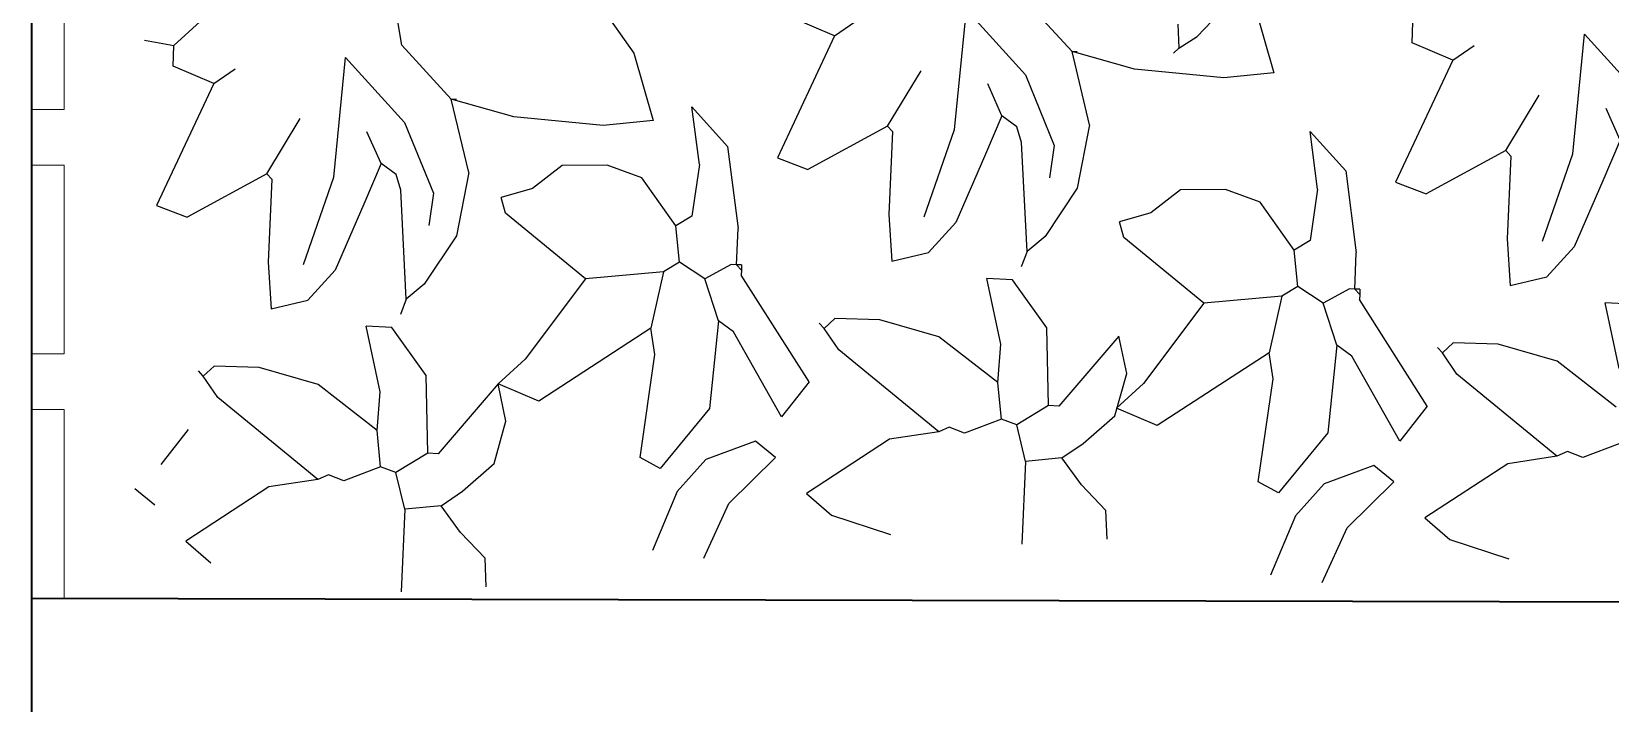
# Model space of a CAD drawing. Header units: inches. Extents: x 2013 to 15569, y -2551 to 2524.
# Drawn here: x 5034 to 5131.4, y 698.2 to 739.6 of the extents above; entities that cross this region are included whole.
import ezdxf

# ---------------------------------------------------------------- set-up
doc = ezdxf.new("R2010")
doc.units = ezdxf.units.IN
doc.header["$MEASUREMENT"] = 0
doc.layers.add('A-FURN', color=8, linetype='Continuous', lineweight=18)
doc.layers.add('A-WALL-FULL', color=7, linetype='Continuous', lineweight=35)
doc.layers.add('VERDE_siepe', color=96, linetype='Continuous')

msp = doc.modelspace()

# ---------------------------------------------------------------- linework, layer by layer
at = {"layer": 'A-FURN'}
for p, q in [((5034.046, 734.755), (5034.046, 746.391)), ((5036.046, 734.755), (5036.046, 746.391)), ((5034.046, 734.755), (5036.046, 734.755)), ((5034.046, 719.697), (5034.046, 731.332)), ((5034.046, 731.332), (5036.046, 731.332)), ((5036.046, 719.697), (5036.046, 731.332)), ((5034.046, 719.697), (5036.046, 719.697)), ((5034.046, 704.638), (5034.046, 716.274)), ((5034.046, 716.274), (5036.046, 716.274)), ((5036.046, 716.274), (5036.046, 704.634))]:
    msp.add_line(p, q, dxfattribs=at)
at = {"layer": 'A-WALL-FULL'}
for p, q in [((5034.046, 1062.818), (5034.046, -134.28)), ((5034.046, 704.638), (5259.046, 704.148))]:
    msp.add_line(p, q, dxfattribs=at)
at = {"layer": 'VERDE_siepe'}
for p, q in [((5056.866, 738.725), (5056.105, 743.228)), ((5046.145, 741.747), (5042.82, 738.699)), ((5098.172, 738.338), (5095.125, 741.663)), ((5069.133, 741.107), (5071.158, 738.233)), ((5090.93, 733.521), (5091.66, 740.892)), ((5091.66, 740.892), (5095.295, 736.902)), ((5105.888, 739.256), (5107.239, 740.663)), ((5109.416, 741.171), (5110.617, 737.014)), ((5083.53, 739.296), (5081.023, 740.363)), ((5083.53, 739.296), (5084.846, 740.196)), ((5104.692, 740.012), (5104.749, 738.53)), ((5119.128, 738.861), (5119.183, 740.135)), ((5041.001, 739.02), (5042.82, 738.699)), ((5042.764, 737.425), (5042.82, 738.699)), ((5059.913, 735.401), (5056.866, 738.725)), ((5083.53, 739.296), (5080.011, 731.788)), ((5104.749, 738.53), (5105.888, 739.256)), ((5121.635, 737.794), (5119.128, 738.861)), ((5121.635, 737.794), (5122.951, 738.694)), ((5129.035, 732.019), (5129.765, 739.39)), ((5129.765, 739.39), (5133.401, 735.4)), ((5052.671, 730.584), (5053.401, 737.955)), ((5053.401, 737.955), (5057.037, 733.965)), ((5071.158, 738.233), (5072.358, 734.076)), ((5098.172, 738.338), (5098.491, 738.324)), ((5099.253, 733.822), (5098.172, 738.338)), ((5102.028, 737.242), (5098.172, 738.338)), ((5104.749, 738.53), (5104.417, 738.226)), ((5121.635, 737.794), (5118.116, 730.286)), ((5045.272, 736.358), (5042.764, 737.425)), ((5045.272, 736.358), (5046.587, 737.258)), ((5086.799, 733.726), (5088.864, 737.148)), ((5095.295, 736.902), (5097.078, 732.539)), ((5107.533, 736.709), (5102.028, 737.242)), ((5110.617, 737.014), (5107.533, 736.709)), ((5045.272, 736.358), (5041.752, 728.85)), ((5093.85, 734.376), (5092.977, 736.33)), ((5124.904, 732.224), (5126.969, 735.646)), ((5059.913, 735.401), (5060.233, 735.387)), ((5060.994, 730.884), (5059.913, 735.401)), ((5063.769, 734.304), (5059.913, 735.401)), ((5075.204, 731.359), (5074.745, 734.914)), ((5074.745, 734.914), (5076.942, 732.472)), ((5131.955, 732.875), (5131.082, 734.828)), ((5048.54, 730.789), (5050.605, 734.21)), ((5057.037, 733.965), (5058.819, 729.601)), ((5069.274, 733.771), (5063.769, 734.304)), ((5072.358, 734.076), (5069.274, 733.771)), ((5086.799, 733.726), (5081.895, 731.067)), ((5086.799, 733.726), (5087.104, 733.394)), ((5093.85, 734.376), (5092.783, 731.87)), ((5094.778, 733.698), (5093.85, 734.376)), ((5095.055, 732.729), (5094.778, 733.698)), ((5099.253, 733.822), (5098.484, 729.921)), ((5055.591, 731.439), (5054.719, 733.392)), ((5087.104, 733.394), (5086.881, 728.297)), ((5089.063, 728.148), (5090.93, 733.521)), ((5095.4, 726.01), (5095.055, 732.729)), ((5113.309, 729.857), (5112.85, 733.412)), ((5112.85, 733.412), (5115.047, 730.97)), ((5131.955, 732.875), (5130.888, 730.368)), ((5076.942, 732.472), (5077.586, 727.425)), ((5080.011, 731.788), (5081.895, 731.067)), ((5092.783, 731.87), (5091.009, 727.797)), ((5097.078, 732.539), (5096.787, 730.538)), ((5124.904, 732.224), (5120, 729.565)), ((5124.904, 732.224), (5125.209, 731.892)), ((5125.209, 731.892), (5124.986, 726.795)), ((5127.168, 726.646), (5129.035, 732.019)), ((5048.54, 730.789), (5043.636, 728.13)), ((5048.54, 730.789), (5048.845, 730.456)), ((5055.591, 731.439), (5054.524, 728.932)), ((5056.519, 730.761), (5055.591, 731.439)), ((5060.994, 730.884), (5060.225, 726.983)), ((5066.756, 731.304), (5064.925, 729.892)), ((5069.521, 731.33), (5066.756, 731.304)), ((5071.658, 730.556), (5069.521, 731.33)), ((5075.204, 731.359), (5074.746, 728.187)), ((5115.047, 730.97), (5115.691, 725.923)), ((5048.845, 730.456), (5048.623, 725.359)), ((5050.804, 725.21), (5052.671, 730.584)), ((5056.796, 729.791), (5056.519, 730.761)), ((5064.925, 729.892), (5062.986, 729.339)), ((5073.763, 727.591), (5071.658, 730.556)), ((5098.484, 729.921), (5096.51, 726.929)), ((5104.861, 729.802), (5103.03, 728.39)), ((5107.626, 729.828), (5104.861, 729.802)), ((5109.763, 729.054), (5107.626, 729.828)), ((5113.309, 729.857), (5112.851, 726.685)), ((5118.116, 730.286), (5120, 729.565)), ((5130.888, 730.368), (5129.114, 726.295)), ((5041.752, 728.85), (5043.636, 728.13)), ((5054.524, 728.932), (5052.75, 724.859)), ((5057.142, 723.072), (5056.796, 729.791)), ((5058.819, 729.601), (5058.528, 727.601)), ((5063.263, 728.369), (5062.986, 729.339)), ((5111.868, 726.089), (5109.763, 729.054)), ((5068.194, 724.323), (5063.263, 728.369)), ((5074.746, 728.187), (5073.763, 727.591)), ((5086.881, 728.297), (5087.075, 725.415)), ((5103.03, 728.39), (5101.091, 727.837)), ((5060.225, 726.983), (5058.252, 723.991)), ((5073.985, 725.347), (5073.763, 727.591)), ((5077.489, 725.195), (5077.586, 727.425)), ((5091.009, 727.797), (5089.333, 725.955)), ((5096.51, 726.929), (5095.4, 726.01)), ((5101.368, 726.867), (5101.091, 727.837)), ((5087.075, 725.415), (5089.333, 725.955)), ((5095.4, 726.01), (5095.04, 725.068)), ((5106.299, 722.821), (5101.368, 726.867)), ((5112.851, 726.685), (5111.868, 726.089)), ((5112.09, 723.845), (5111.868, 726.089)), ((5115.594, 723.693), (5115.691, 725.923)), ((5124.986, 726.795), (5125.18, 723.913)), ((5129.114, 726.295), (5127.438, 724.453)), ((5048.623, 725.359), (5048.816, 722.478)), ((5073.985, 725.347), (5073.001, 724.751)), ((5075.535, 724.322), (5073.985, 725.347)), ((5077.17, 725.208), (5075.535, 724.322)), ((5077.489, 725.195), (5077.17, 725.208)), ((5077.808, 725.181), (5077.489, 725.195)), ((5077.794, 724.862), (5077.489, 725.195)), ((5077.808, 725.181), (5077.794, 724.862)), ((5052.75, 724.859), (5051.074, 723.017)), ((5058.252, 723.991), (5057.142, 723.072)), ((5068.194, 724.323), (5064.467, 719.378)), ((5073.001, 724.751), (5068.194, 724.323)), ((5073.001, 724.751), (5072.211, 721.275)), ((5076.38, 721.731), (5075.535, 724.322)), ((5077.794, 724.862), (5077.78, 724.543)), ((5081.962, 717.977), (5077.78, 724.543)), ((5094.511, 724.271), (5092.919, 724.34)), ((5093.79, 720.294), (5092.919, 724.34)), ((5096.617, 721.306), (5094.511, 724.271)), ((5125.18, 723.913), (5127.438, 724.453)), ((5048.816, 722.478), (5051.074, 723.017)), ((5057.142, 723.072), (5056.782, 722.13)), ((5111.106, 723.25), (5106.299, 722.821)), ((5111.106, 723.25), (5110.316, 719.773)), ((5112.09, 723.845), (5111.106, 723.25)), ((5113.64, 722.82), (5112.09, 723.845)), ((5115.275, 723.707), (5113.64, 722.82)), ((5115.594, 723.693), (5115.275, 723.707)), ((5115.913, 723.679), (5115.594, 723.693)), ((5115.899, 723.36), (5115.594, 723.693)), ((5115.899, 723.36), (5115.885, 723.041)), ((5120.067, 716.475), (5115.885, 723.041)), ((5115.913, 723.679), (5115.899, 723.36)), ((5106.299, 722.821), (5102.572, 717.876)), ((5114.485, 720.229), (5113.64, 722.82)), ((5132.616, 722.769), (5131.024, 722.838)), ((5131.895, 718.792), (5131.024, 722.838)), ((5056.252, 721.333), (5054.66, 721.403)), ((5055.531, 717.357), (5054.66, 721.403)), ((5058.358, 718.369), (5056.252, 721.333)), ((5072.211, 721.275), (5065.312, 716.788)), ((5072.46, 719.668), (5072.211, 721.275)), ((5076.38, 721.731), (5075.826, 716.329)), ((5077.308, 721.053), (5076.38, 721.731)), ((5080.272, 715.816), (5077.308, 721.053)), ((5082.888, 721.266), (5082.584, 721.598)), ((5083.554, 721.876), (5082.888, 721.266)), ((5083.789, 719.95), (5082.888, 721.266)), ((5086.33, 721.792), (5083.554, 721.876)), ((5089.971, 720.754), (5086.33, 721.792)), ((5096.727, 716.513), (5096.617, 721.306)), ((5093.597, 717.927), (5089.971, 720.754)), ((5093.597, 717.926), (5093.79, 720.294)), ((5101.063, 720.792), (5097.364, 716.485)), ((5101.543, 718.491), (5101.063, 720.792)), ((5114.485, 720.229), (5113.931, 714.828)), ((5115.413, 719.551), (5114.485, 720.229)), ((5120.994, 719.764), (5120.689, 720.096)), ((5121.659, 720.374), (5120.994, 719.764)), ((5124.435, 720.29), (5121.659, 720.374)), ((5128.076, 719.252), (5124.435, 720.29)), ((5064.467, 719.378), (5062.804, 717.855)), ((5071.545, 713.323), (5072.46, 719.668)), ((5089.953, 714.893), (5083.789, 719.95)), ((5110.316, 719.773), (5103.417, 715.286)), ((5110.565, 718.166), (5110.316, 719.773)), ((5118.378, 714.314), (5115.413, 719.551)), ((5121.894, 718.448), (5120.994, 719.764)), ((5131.702, 716.425), (5128.076, 719.252)), ((5044.63, 718.328), (5044.325, 718.661)), ((5045.295, 718.938), (5044.63, 718.328)), ((5045.53, 717.013), (5044.63, 718.328)), ((5048.072, 718.855), (5045.295, 718.938)), ((5051.712, 717.816), (5048.072, 718.855)), ((5058.468, 713.576), (5058.358, 718.369)), ((5100.815, 715.884), (5101.543, 718.491)), ((5109.65, 711.821), (5110.565, 718.166)), ((5128.058, 713.391), (5121.894, 718.448)), ((5055.338, 714.989), (5051.712, 717.816)), ((5055.338, 714.989), (5055.531, 717.357)), ((5062.804, 717.855), (5059.106, 713.548)), ((5063.284, 715.553), (5062.804, 717.855)), ((5065.312, 716.788), (5062.804, 717.855)), ((5081.962, 717.977), (5080.272, 715.816)), ((5093.818, 715.682), (5093.597, 717.926)), ((5102.572, 717.876), (5100.909, 716.353)), ((5051.694, 711.956), (5045.53, 717.013)), ((5075.826, 716.329), (5072.791, 712.631)), ((5096.727, 716.513), (5094.76, 715.321)), ((5097.364, 716.485), (5096.727, 716.513)), ((5103.417, 715.286), (5100.909, 716.353)), ((5120.067, 716.475), (5118.378, 714.314)), ((5062.556, 712.946), (5063.284, 715.553)), ((5093.818, 715.682), (5091.546, 714.824)), ((5094.76, 715.321), (5093.818, 715.682)), ((5095.3, 713.064), (5094.76, 715.321)), ((5098.86, 714.185), (5100.815, 715.884)), ((5043.703, 715.04), (5042.014, 712.878)), ((5055.559, 712.745), (5055.338, 714.989)), ((5078.665, 714.322), (5075.604, 713.19)), ((5079.897, 713.31), (5078.665, 714.322)), ((5086.931, 714.437), (5081.807, 711.099)), ((5089.953, 714.893), (5086.931, 714.437)), ((5090.604, 715.184), (5089.953, 714.893)), ((5091.546, 714.824), (5090.604, 715.184)), ((5113.931, 714.828), (5110.897, 711.129)), ((5058.468, 713.576), (5056.501, 712.384)), ((5059.106, 713.548), (5058.468, 713.576)), ((5072.791, 712.631), (5071.545, 713.323)), ((5077.022, 710.489), (5079.897, 713.31)), ((5097.544, 713.285), (5095.3, 713.064)), ((5097.544, 713.285), (5098.86, 714.185)), ((5098.748, 711.637), (5097.544, 713.285)), ((5128.058, 713.391), (5125.036, 712.935)), ((5128.709, 713.682), (5128.058, 713.391)), ((5129.651, 713.322), (5128.709, 713.682)), ((5131.923, 714.18), (5129.651, 713.322)), ((5055.559, 712.745), (5053.287, 711.886)), ((5056.501, 712.384), (5055.559, 712.745)), ((5057.041, 710.126), (5056.501, 712.384)), ((5060.601, 711.247), (5062.556, 712.946)), ((5075.604, 713.19), (5073.829, 711.215)), ((5095.3, 713.064), (5095.078, 707.966)), ((5116.77, 712.82), (5113.709, 711.688)), ((5118.003, 711.808), (5116.77, 712.82)), ((5125.036, 712.935), (5119.912, 709.597)), ((5041.639, 710.373), (5040.406, 711.384)), ((5048.672, 711.499), (5043.548, 708.161)), ((5051.694, 711.956), (5048.672, 711.499)), ((5052.345, 712.246), (5051.694, 711.956)), ((5053.287, 711.886), (5052.345, 712.246)), ((5100.253, 710.045), (5098.748, 711.637)), ((5110.897, 711.129), (5109.65, 711.821)), ((5113.709, 711.688), (5111.934, 709.713)), ((5115.127, 708.988), (5118.003, 711.808)), ((5059.285, 710.347), (5057.041, 710.126)), ((5059.285, 710.347), (5060.601, 711.247)), ((5060.49, 708.699), (5059.285, 710.347)), ((5073.829, 711.215), (5072.305, 707.576)), ((5075.478, 707.118), (5077.022, 710.489)), ((5081.807, 711.098), (5083.344, 709.754)), ((5057.041, 710.126), (5056.819, 705.029)), ((5083.344, 709.754), (5086.982, 708.571)), ((5100.33, 708.283), (5100.253, 710.045)), ((5111.934, 709.713), (5110.41, 706.074)), ((5119.912, 709.596), (5121.449, 708.253)), ((5061.994, 707.107), (5060.49, 708.699)), ((5113.583, 705.617), (5115.127, 708.988)), ((5043.549, 708.16), (5045.085, 706.817)), ((5121.449, 708.253), (5125.088, 707.069)), ((5062.071, 705.345), (5061.994, 707.107))]:
    msp.add_line(p, q, dxfattribs=at)

doc.saveas('drawing.dxf')
